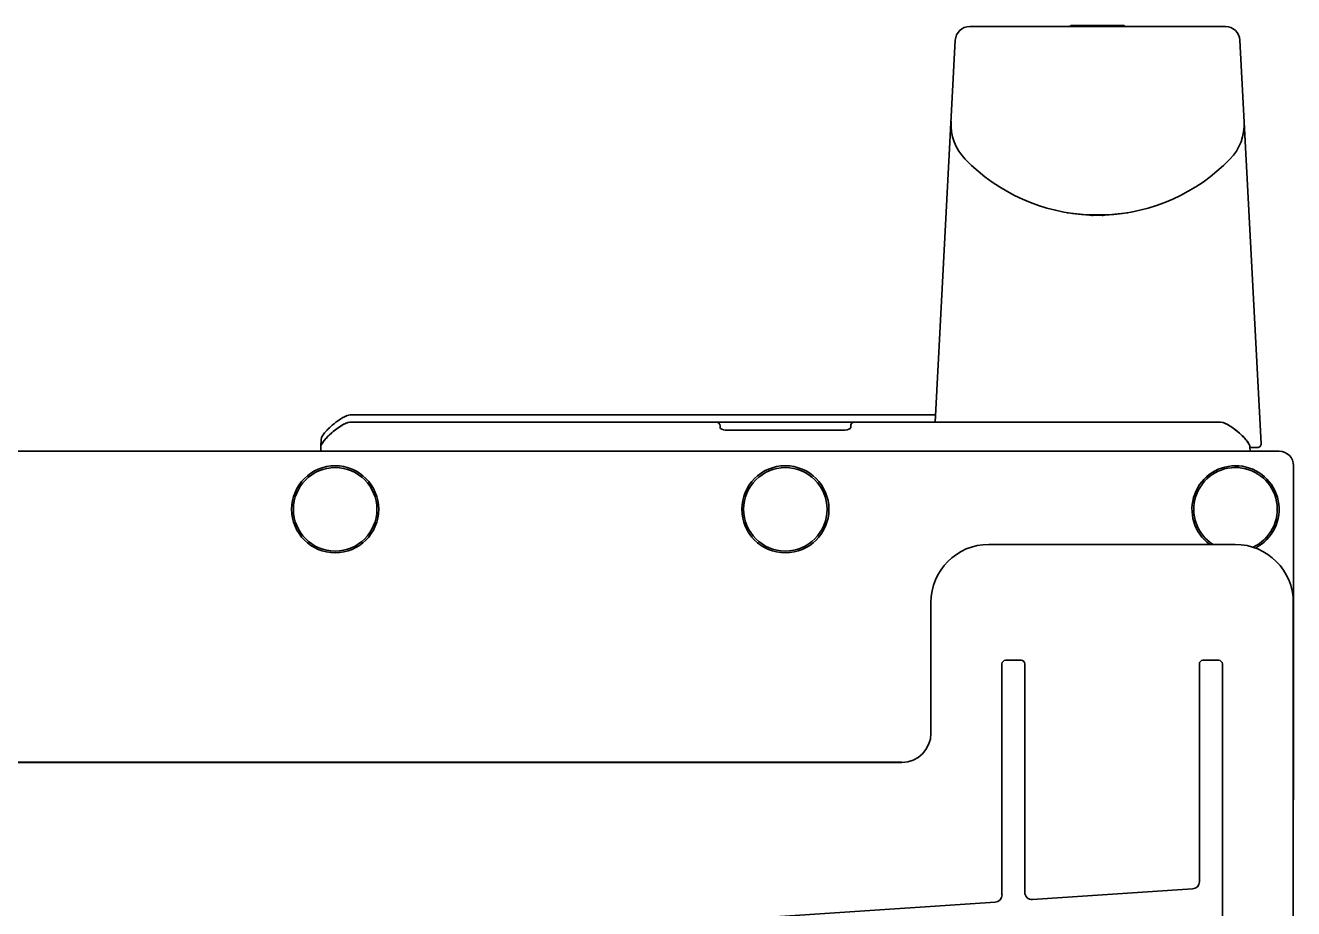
# Model space of a CAD drawing. Extents: x 6336 to 10269, y -393 to 3371.
# Drawn here: x 9002.4 to 9177.1, y 3249.5 to 3371.2 of the extents above; entities that cross this region are included whole.
import ezdxf

# ---------------------------------------------------------------- set-up
doc = ezdxf.new("R2010")
doc.units = 0
doc.header["$LTSCALE"] = 5
doc.layers.add('1', color=7, linetype='CONTINUOUS', true_color=0xffffff)

msp = doc.modelspace()

# ---------------------------------------------------------------- linework, layer by layer
at = {"layer": '1', "color": 7, "linetype": 'Continuous', "lineweight": 35}
for p, q in [((9132.47, 3371.03), (9167.67, 3371.03)), ((9153.53, 3371.18), (9146.62, 3371.18)), ((9127.72, 3316.53), (9130.47, 3369.13)), ((9172.58, 3313.55), (9169.67, 3369.13)), ((9148.9, 3345.08), (9148.91, 3345.07)), ((9148.9, 3345.08), (9148.91, 3345.07)), ((9127.77, 3317.53), (9047.13, 3317.53)), ((9047.08, 3316.53), (9046.87, 3316.5)), ((9047.08, 3316.53), (9046.87, 3316.5)), ((9047.08, 3316.53), (9050.08, 3316.53)), ((9049.25, 3316.53), (9049.24, 3316.53)), ((9049.24, 3316.53), (9049.24, 3316.53)), ((9049.24, 3316.53), (9164.91, 3316.53)), ((9098.07, 3316.03), (9098.07, 3315.74)), ((9115.32, 3315.45), (9098.82, 3315.45)), ((9116.07, 3315.74), (9116.07, 3316.03)), ((9116.07, 3315.75), (9116.07, 3315.75)), ((9163.91, 3316.53), (9163.9, 3316.53)), ((9164.06, 3316.53), (9167.06, 3316.53)), ((9167.06, 3316.53), (9167.28, 3316.5)), ((9167.35, 3316.48), (9167.28, 3316.5)), ((9043.1, 3313.2), (9043.13, 3314.17)), ((9175.07, 3312.53), (8431.07, 3312.53)), ((9043.08, 3313.1), (9043.07, 3312.53)), ((9171.06, 3313.1), (9171.07, 3312.53)), ((9172.09, 3313.03), (9171.06, 3313.03)), ((9177.07, 3264.53), (9177.07, 3310.53)), ((9169.04, 3299.69), (9135.1, 3299.69)), ((9135.1, 3299.69), (9135.1, 3299.68)), ((9169.04, 3299.68), (9135.1, 3299.68)), ((9169.04, 3299.69), (9169.04, 3299.68)), ((9127.11, 3291.7), (9127.11, 3273.68)), ((9127.11, 3291.7), (9127.11, 3273.68)), ((9177.03, 3229.76), (9177.03, 3291.7)), ((9136.9, 3283.23), (9136.9, 3251.43)), ((9137.41, 3283.73), (9137.4, 3283.73)), ((9137.41, 3283.73), (9139.53, 3283.73)), ((9139.54, 3283.73), (9139.53, 3283.73)), ((9140.04, 3251.77), (9140.04, 3283.23)), ((9164.09, 3283.23), (9164.09, 3253.24)), ((9164.6, 3283.73), (9164.59, 3283.73)), ((9164.6, 3283.73), (9166.75, 3283.73)), ((9166.75, 3283.73), (9166.76, 3283.73)), ((9167.26, 3283.23), (9167.26, 3232.23)), ((9127.11, 3273.68), (9127.11, 3273.68)), ((9123.12, 3269.69), (8483.03, 3269.69)), ((9123.12, 3269.68), (8483.03, 3269.68)), ((9123.12, 3269.69), (9123.12, 3269.68)), ((9163.15, 3252.24), (9141.11, 3250.78)), ((9135.97, 3250.43), (8903.3, 3235))]:
    msp.add_line(p, q, dxfattribs=at)
for points in [[(9145.89, 3345.37), (9148.54, 3345.08), (9151.56, 3345.08), (9154.26, 3345.37)], [(9046.87, 3316.5), (9046.79, 3316.48), (9046.49, 3316.36), (9046.17, 3316.2), (9045.84, 3316), (9045.46, 3315.75), (9045.1, 3315.49), (9044.8, 3315.25), (9044.54, 3315.02), (9044.3, 3314.8), (9044.09, 3314.6), (9043.91, 3314.4), (9043.74, 3314.22), (9043.59, 3314.04), (9043.46, 3313.87), (9043.34, 3313.7), (9043.24, 3313.53), (9043.15, 3313.36), (9043.1, 3313.2), (9043.08, 3313.1)], [(9098.82, 3315.45), (9098.79, 3315.45), (9098.54, 3315.48), (9098.31, 3315.56), (9098.15, 3315.66), (9098.08, 3315.74), (9098.07, 3315.75)], [(9116.07, 3315.75), (9116.06, 3315.74), (9115.99, 3315.65), (9115.82, 3315.55), (9115.59, 3315.48), (9115.32, 3315.45)], [(9171.06, 3313.1), (9171.05, 3313.2), (9170.99, 3313.36), (9170.91, 3313.53), (9170.81, 3313.7), (9170.69, 3313.87), (9170.56, 3314.04), (9170.41, 3314.22), (9170.24, 3314.4), (9170.05, 3314.6), (9169.84, 3314.8), (9169.61, 3315.02), (9169.34, 3315.25), (9169.04, 3315.49), (9168.69, 3315.75), (9168.31, 3316), (9167.97, 3316.2), (9167.66, 3316.36), (9167.35, 3316.48), (9167.28, 3316.5)]]:
    msp.add_lwpolyline(points, dxfattribs=at)
for centre, radius in [((9045.07, 3304.53), 6), ((9045.07, 3304.53), 5.75), ((9107.07, 3304.53), 6), ((9107.07, 3304.53), 5.75)]:
    msp.add_circle(centre, radius, dxfattribs=at)
for centre, radius, start, end in [((9132.47, 3369.03), 2, 90, 177), ((9146.62, 3370.68), 0.5, 90, 135.487), ((9153.53, 3370.68), 0.5, 44.4998, 90), ((9167.67, 3369.03), 2, 3, 90), ((9136.88, 3357.61), 7, 177, 224.1229), ((9163.27, 3357.61), 7, 315.8771, 3), ((9150.07, 3370.41), 25.38, 224.1229, 267.7113), ((9150.07, 3370.41), 25.38, 272.2733, 315.8771), ((9150.22, 3349.52), 4.64, 253.6036, 255.6824), ((9149.33, 3347.02), 2.01, 262.7259, 264.7415), ((9149.32, 3347), 1.98, 264.7442, 265.3991), ((9149.32, 3346.99), 1.97, 265.3984, 266.7833), ((9149.32, 3346.98), 1.96, 266.7841, 267.6235), ((9149.32, 3346.97), 1.96, 267.6234, 268.8455), ((9149.32, 3346.97), 1.95, 268.8459, 270.9258), ((9149.32, 3346.97), 1.95, 270.9261, 271.9964), ((9149.32, 3346.97), 1.96, 271.9964, 273.0228), ((9149.32, 3346.98), 1.97, 273.0233, 274.286), ((9149.32, 3347), 1.98, 274.2856, 275.1372), ((9149.32, 3347.02), 2.01, 275.1401, 277.2744), ((9150.07, 3370.41), 25.38, 268.8485, 271.2991), ((9150.83, 3347.02), 2.01, 262.7256, 264.8598), ((9150.82, 3347), 1.98, 264.8627, 265.7144), ((9150.82, 3346.98), 1.97, 265.714, 266.9766), ((9150.82, 3346.97), 1.96, 266.9771, 268.0037), ((9150.82, 3346.97), 1.95, 268.0037, 269.0738), ((9150.82, 3346.96), 1.95, 269.0741, 270.1995), ((9150.82, 3346.97), 1.95, 270.1995, 271.1541), ((9150.82, 3346.97), 1.95, 271.1545, 272.3767), ((9150.82, 3346.98), 1.96, 272.3765, 273.2159), ((9150.82, 3346.99), 1.97, 273.2167, 274.6016), ((9150.82, 3347), 1.98, 274.6009, 275.2558), ((9150.82, 3347.02), 2.01, 275.2585, 277.2741), ((9048.13, 3313.71), 3.98, 110.9838, 115.0636), ((9051.76, 3307.84), 10.9, 128.6148, 129.3001), ((9097.57, 3316.03), 0.5, 0, 90), ((9116.57, 3316.03), 0.5, 90, 180), ((9172.09, 3313.53), 0.5, 270, 3), ((9175.07, 3310.53), 2, 0, 90), ((9169.07, 3304.53), 6, 297.183, 233.7935), ((9169.07, 3304.53), 5.75, 294.7436, 237.3493)]:
    msp.add_arc(centre, radius, start, end, dxfattribs=at)
for centre, major_axis, ratio, start_param, end_param in [((9135.12, 3291.68), (5.67, -5.67), 0.997776, 2.357564, 3.925621), ((9169.02, 3291.68), (-5.67, -5.67), 0.997776, 2.357564, 3.925621), ((9137.4, 3283.23), (0, -0.5), 0.99925, 3.141593, 4.712389), ((9139.54, 3283.23), (0.501, 0), 0.998459, 0, 1.570796), ((9164.59, 3283.23), (0, -0.5), 0.99925, 3.141593, 4.712389), ((9166.76, 3283.23), (0.501, 0), 0.998459, 0, 1.570796), ((9123.11, 3273.69), (2.84, -2.84), 0.996244, 5.499157, 7.067214), ((9163.09, 3253.24), (-0.477, -0.88), 0.998873, 0.561686, 2.067348), ((9135.91, 3251.43), (-0.477, -0.88), 0.998873, 0.561686, 2.067348), ((9141.04, 3251.77), (-0.739, -0.675), 0.998632, 5.543936, 7.178035)]:
    msp.add_ellipse(centre, major_axis=major_axis, ratio=ratio, start_param=start_param, end_param=end_param, dxfattribs=at)
for points, knots in [([(9047.13, 3317.53), (9046.98, 3317.53), (9046.75, 3317.45), (9046.43, 3317.31), (9046.12, 3317.16), (9045.75, 3316.92), (9045.29, 3316.62), (9044.78, 3316.21), (9044.37, 3315.85), (9044.06, 3315.54), (9043.84, 3315.31), (9043.61, 3315.07), (9043.42, 3314.8), (9043.24, 3314.52), (9043.14, 3314.32), (9043.13, 3314.17)], [0, 0, 0, 0, 0.0625, 0.125, 0.1875, 0.25, 0.375, 0.5, 0.625, 0.6875, 0.75, 0.8125, 0.875, 0.9375, 1, 1, 1, 1]), ([(9046.87, 3316.5), (9046.65, 3316.44), (9046.24, 3316.25), (9045.49, 3315.8), (9044.81, 3315.27), (9044.18, 3314.7), (9043.74, 3314.23), (9043.41, 3313.82), (9043.18, 3313.44), (9043.08, 3313.22), (9043.08, 3313.1)], [0, 0, 0, 0, 0.131314, 0.256446, 0.501664, 0.623395, 0.745135, 0.867853, 0.930791, 1, 1, 1, 1]), ([(9044.37, 3315.84), (9044.34, 3315.82), (9044.17, 3315.66), (9044, 3315.49), (9043.86, 3315.33)], [0, 0, 0, 0, 0.139504, 1, 1, 1, 1]), ([(9045.78, 3316.94), (9045.61, 3316.84), (9045.45, 3316.72), (9045.29, 3316.6), (9045.28, 3316.6)], [0, 0, 0, 0, 0.966345, 1, 1, 1, 1]), ([(9046.87, 3316.5), (9046.86, 3316.49), (9046.85, 3316.49), (9046.83, 3316.49), (9046.83, 3316.49)], [0, 0, 0, 0, 0.50167, 1, 1, 1, 1]), ([(9167.28, 3316.5), (9167.5, 3316.44), (9167.91, 3316.25), (9168.66, 3315.8), (9169.34, 3315.27), (9169.96, 3314.7), (9170.4, 3314.23), (9170.74, 3313.82), (9170.97, 3313.44), (9171.06, 3313.22), (9171.06, 3313.1)], [0, 0, 0, 0, 0.131311, 0.256443, 0.501662, 0.623393, 0.745134, 0.867852, 0.930791, 1, 1, 1, 1]), ([(9043.43, 3314.81), (9043.43, 3314.8), (9043.36, 3314.71), (9043.3, 3314.61), (9043.24, 3314.51), (9043.24, 3314.51)], [0, 0, 0, 0, 0.02406, 0.977892, 1, 1, 1, 1])]:
    msp.add_open_spline(points, degree=3, knots=knots, dxfattribs=at)

doc.saveas('drawing.dxf')
